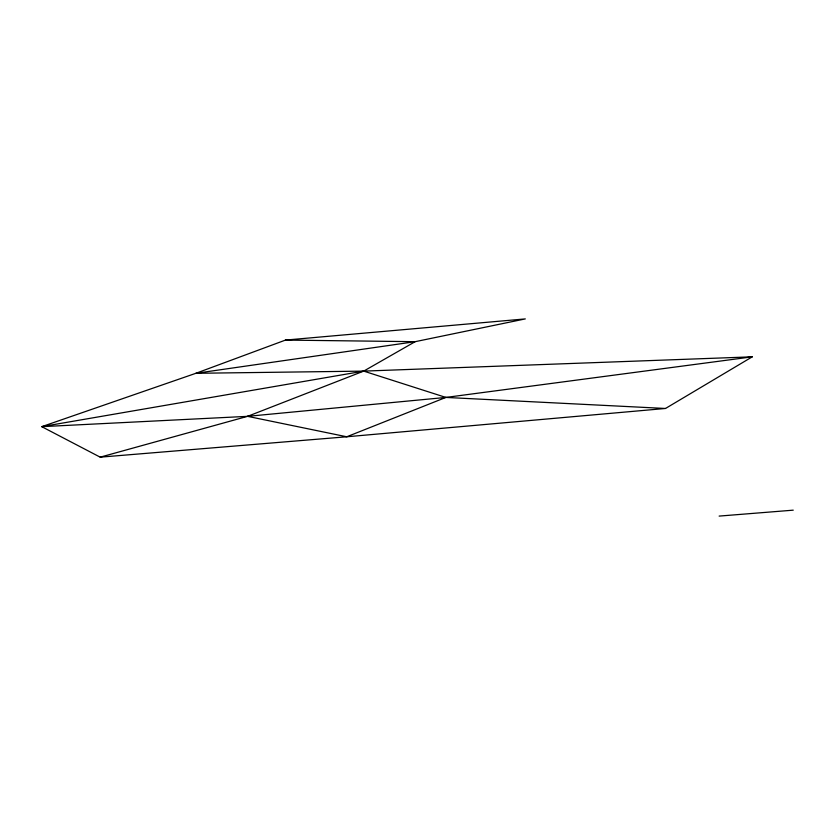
<?xml version="1.0" encoding="UTF-8"?>
<svg xmlns="http://www.w3.org/2000/svg" width="835" height="835" viewBox="0 0 835 835"><rect width="100%" height="100%" fill="white"/><g stroke="black" fill="none" stroke-linecap="round" stroke-linejoin="round"><path stroke-width="1.25" d="M665.505 408.472L752.272 356.827L363.695 371.116L195.881 373.297L41.75 426.664L100.19 457.162L346.744 436.778L665.505 408.472L445.869 397.429L247.577 416.341L41.75 426.664L363.695 371.116L415.152 341.682L525.309 318.907L285.476 340.085L195.881 373.297L415.152 341.682L285.476 340.085M752.272 356.827L445.869 397.429L346.744 436.778L247.577 416.341L100.19 457.162M247.577 416.341L363.695 371.116L445.869 397.429M719.133 516.093L793.25 510.164"/></g></svg>
